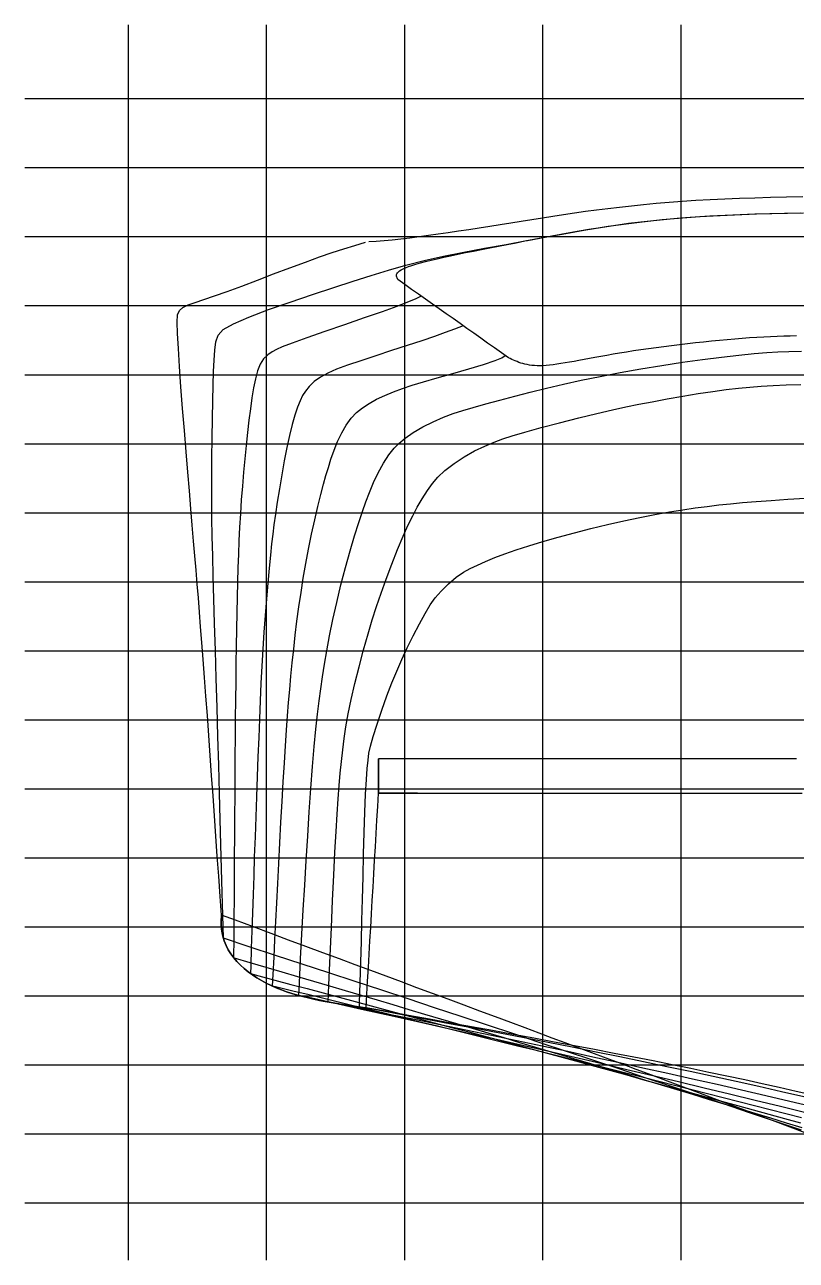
# Model space of a CAD drawing. Extents: x -0.22 to 9, y -4.91 to 1.71.
# Drawn here: x 0.66 to 1.777, y -2.034 to -0.244 of the extents above; entities that cross this region are included whole.
import ezdxf

# ---------------------------------------------------------------- set-up
doc = ezdxf.new("R2010")
doc.units = 0
doc.header["$MEASUREMENT"] = 0
for name, color, linetype in [('Base', 7, 'Continuous'), ('buttockgrid', 7, 'Continuous'), ('DWL', 7, 'Continuous'), ('Knuckle_lines', 7, 'Continuous'), ('stations', 7, 'Continuous'), ('wlgrid', 7, 'Continuous')]:
    doc.layers.add(name, color=color, linetype=linetype)

msp = doc.modelspace()

# ---------------------------------------------------------------- linework, layer by layer
at = {"layer": 'Base', "color": 9}
msp.add_line((3.36005, -1.951617), (0.659581, -1.951617), dxfattribs=at)
at = {"layer": 'buttockgrid', "color": 9}
for p, q in [((0.809815, -2.03416), (0.809815, -0.244099)), ((1.009815, -2.03416), (1.009815, -0.244099)), ((1.209816, -2.03416), (1.209816, -0.244099)), ((1.409815, -2.03416), (1.409815, -0.244099)), ((1.609815, -2.03416), (1.609815, -0.244099))]:
    msp.add_line(p, q, dxfattribs=at)
at = {"layer": 'DWL', "color": 1}
msp.add_line((3.36005, -1.451617), (0.659581, -1.451617), dxfattribs=at)
at = {"layer": 'Knuckle_lines', "color": 7}
for p, q in [((1.611643, -0.500259), (1.592431, -0.501695)), ((1.631469, -0.498966), (1.611643, -0.500259)), ((1.651936, -0.497821), (1.631469, -0.498966)), ((1.673019, -0.49682), (1.651936, -0.497821)), ((1.694676, -0.495952), (1.673019, -0.49682)), ((1.716867, -0.495208), (1.694676, -0.495952)), ((1.73955, -0.494578), (1.716867, -0.495208)), ((1.762684, -0.494053), (1.73955, -0.494578)), ((1.786228, -0.493623), (1.762684, -0.494053)), ((1.455539, -0.517183), (1.439873, -0.519477)), ((1.471424, -0.514947), (1.455539, -0.517183)), ((1.487572, -0.512778), (1.471424, -0.514947)), ((1.504027, -0.510685), (1.487572, -0.512778)), ((1.520832, -0.508677), (1.504027, -0.510685)), ((1.538031, -0.506765), (1.520832, -0.508677)), ((1.555668, -0.504958), (1.538031, -0.506765)), ((1.573787, -0.503265), (1.555668, -0.504958)), ((1.592431, -0.501695), (1.573787, -0.503265)), ((1.676707, -0.519876), (1.697656, -0.518997)), ((1.697656, -0.518997), (1.719237, -0.518243)), ((1.719237, -0.518243), (1.741402, -0.517605)), ((1.741402, -0.517605), (1.764101, -0.517073)), ((1.764101, -0.517073), (1.787287, -0.516637)), ((1.332806, -0.536319), (1.317618, -0.538705)), ((1.348052, -0.5339), (1.332806, -0.536319)), ((1.363304, -0.531466), (1.348052, -0.5339)), ((1.378529, -0.52903), (1.363304, -0.531466)), ((1.393754, -0.526603), (1.378529, -0.52903)), ((1.409024, -0.524196), (1.393754, -0.526603)), ((1.424383, -0.521817), (1.409024, -0.524196)), ((1.439873, -0.519477), (1.424383, -0.521817)), ((1.490081, -0.538236), (1.504385, -0.536039)), ((1.504385, -0.536039), (1.519077, -0.533919)), ((1.519077, -0.533919), (1.534207, -0.531886)), ((1.534207, -0.531886), (1.549823, -0.529949)), ((1.549823, -0.529949), (1.565974, -0.528118)), ((1.565974, -0.528118), (1.582709, -0.526403)), ((1.582709, -0.526403), (1.600076, -0.524813)), ((1.600076, -0.524813), (1.618124, -0.523359)), ((1.618124, -0.523359), (1.6369, -0.522049)), ((1.6369, -0.522049), (1.656439, -0.52089)), ((1.656439, -0.52089), (1.676707, -0.519876)), ((1.204142, -0.554663), (1.19171, -0.556022)), ((1.21708, -0.553125), (1.204142, -0.554663)), ((1.230474, -0.551423), (1.21708, -0.553125)), ((1.244274, -0.549575), (1.230474, -0.551423)), ((1.25843, -0.547597), (1.244274, -0.549575)), ((1.272892, -0.545504), (1.25843, -0.547597)), ((1.287611, -0.543314), (1.272892, -0.545504)), ((1.302536, -0.541042), (1.287611, -0.543314)), ((1.317618, -0.538705), (1.302536, -0.541042)), ((1.396764, -0.554966), (1.409706, -0.552498)), ((1.409706, -0.552498), (1.422697, -0.550041)), ((1.422697, -0.550041), (1.435785, -0.547603)), ((1.435785, -0.547603), (1.449018, -0.545194)), ((1.449018, -0.545194), (1.462447, -0.542823)), ((1.462447, -0.542823), (1.476118, -0.5405)), ((1.476118, -0.5405), (1.490081, -0.538236)), ((1.168562, -0.558138), (1.157946, -0.558861)), ((1.179833, -0.557186), (1.168562, -0.558138)), ((1.19171, -0.556022), (1.179833, -0.557186)), ((1.29781, -0.574286), (1.309253, -0.571959)), ((1.309253, -0.571959), (1.321066, -0.569597)), ((1.321066, -0.569597), (1.333197, -0.567204)), ((1.333197, -0.567204), (1.345592, -0.564787)), ((1.345592, -0.564787), (1.3582, -0.562349)), ((1.3582, -0.562349), (1.370966, -0.559896)), ((1.370966, -0.559896), (1.383839, -0.557433)), ((1.383839, -0.557433), (1.396764, -0.554966)), ((1.225974, -0.591027), (1.232543, -0.589164)), ((1.232543, -0.589164), (1.239908, -0.587225)), ((1.239908, -0.587225), (1.248013, -0.585215)), ((1.248013, -0.585215), (1.256807, -0.58314)), ((1.256807, -0.58314), (1.266237, -0.581005)), ((1.266237, -0.581005), (1.276249, -0.578814)), ((1.276249, -0.578814), (1.286791, -0.576572)), ((1.286791, -0.576572), (1.29781, -0.574286)), ((1.197794, -0.607334), (1.197972, -0.606078)), ((1.19788, -0.608564), (1.197794, -0.607334)), ((1.198179, -0.609775), (1.19788, -0.608564)), ((1.197972, -0.606078), (1.198468, -0.604792)), ((1.198468, -0.604792), (1.199335, -0.603471)), ((1.199335, -0.603471), (1.200626, -0.602109)), ((1.200626, -0.602109), (1.202393, -0.600702)), ((1.202393, -0.600702), (1.20469, -0.599245)), ((1.20469, -0.599245), (1.20757, -0.597732)), ((1.20757, -0.597732), (1.211085, -0.596159)), ((1.211085, -0.596159), (1.215289, -0.594521)), ((1.215289, -0.594521), (1.220234, -0.592812)), ((1.220234, -0.592812), (1.225974, -0.591027)), ((1.198636, -0.61097), (1.198179, -0.609775)), ((1.199199, -0.612155), (1.198636, -0.61097)), ((1.199816, -0.613336), (1.199199, -0.612155)), ((1.209816, -0.620414), (1.199816, -0.613336)), ((1.219815, -0.627492), (1.209816, -0.620414)), ((1.229815, -0.63457), (1.219815, -0.627492)), ((1.239815, -0.641648), (1.229815, -0.63457)), ((1.249815, -0.648726), (1.239815, -0.641648)), ((1.259815, -0.655804), (1.249815, -0.648726)), ((1.269815, -0.662882), (1.259815, -0.655804)), ((1.279815, -0.669961), (1.269815, -0.662882)), ((1.289815, -0.677039), (1.279815, -0.669961)), ((1.299815, -0.684117), (1.289815, -0.677039)), ((1.309815, -0.691195), (1.299815, -0.684117)), ((1.319815, -0.698273), (1.309815, -0.691195)), ((1.709071, -0.697967), (1.698482, -0.698716)), ((1.71941, -0.697313), (1.709071, -0.697967)), ((1.729518, -0.696745), (1.71941, -0.697313)), ((1.739409, -0.696259), (1.729518, -0.696745)), ((1.749101, -0.695847), (1.739409, -0.696259)), ((1.758611, -0.695503), (1.749101, -0.695847)), ((1.767955, -0.695222), (1.758611, -0.695503)), ((1.777149, -0.694997), (1.767955, -0.695222)), ((1.329816, -0.705351), (1.319815, -0.698273)), ((1.339815, -0.712429), (1.329816, -0.705351)), ((1.349815, -0.719508), (1.339815, -0.712429)), ((1.551712, -0.715212), (1.541146, -0.716787)), ((1.562545, -0.713657), (1.551712, -0.715212)), ((1.573604, -0.712127), (1.562545, -0.713657)), ((1.584849, -0.710627), (1.573604, -0.712127)), ((1.596239, -0.709165), (1.584849, -0.710627)), ((1.607732, -0.707747), (1.596239, -0.709165)), ((1.619288, -0.706378), (1.607732, -0.707747)), ((1.630865, -0.705066), (1.619288, -0.706378)), ((1.642423, -0.703815), (1.630865, -0.705066)), ((1.65392, -0.702634), (1.642423, -0.703815)), ((1.665315, -0.701526), (1.65392, -0.702634)), ((1.676568, -0.7005), (1.665315, -0.701526)), ((1.687637, -0.699561), (1.676568, -0.7005)), ((1.698482, -0.698716), (1.687637, -0.699561)), ((1.359815, -0.726586), (1.349815, -0.719508)), ((1.362256, -0.727764), (1.359815, -0.726586)), ((1.364712, -0.728931), (1.362256, -0.727764)), ((1.367201, -0.730077), (1.364712, -0.728931)), ((1.369739, -0.73119), (1.367201, -0.730077)), ((1.372341, -0.73226), (1.369739, -0.73119)), ((1.375025, -0.733276), (1.372341, -0.73226)), ((1.377806, -0.734226), (1.375025, -0.733276)), ((1.44834, -0.732993), (1.441963, -0.734097)), ((1.455034, -0.731791), (1.44834, -0.732993)), ((1.462054, -0.730502), (1.455034, -0.731791)), ((1.469406, -0.729138), (1.462054, -0.730502)), ((1.477101, -0.727709), (1.469406, -0.729138)), ((1.485145, -0.726225), (1.477101, -0.727709)), ((1.493547, -0.724698), (1.485145, -0.726225)), ((1.502315, -0.723139), (1.493547, -0.724698)), ((1.511457, -0.721558), (1.502315, -0.723139)), ((1.520982, -0.719966), (1.511457, -0.721558)), ((1.530889, -0.718373), (1.520982, -0.719966)), ((1.541146, -0.716787), (1.530889, -0.718373)), ((1.380701, -0.735101), (1.377806, -0.734226)), ((1.383726, -0.735889), (1.380701, -0.735101)), ((1.386896, -0.73658), (1.383726, -0.735889)), ((1.390229, -0.737162), (1.386896, -0.73658)), ((1.393741, -0.737625), (1.390229, -0.737162)), ((1.397448, -0.737958), (1.393741, -0.737625)), ((1.401366, -0.73815), (1.397448, -0.737958)), ((1.40551, -0.738191), (1.401366, -0.73815)), ((1.409899, -0.738069), (1.40551, -0.738191)), ((1.414546, -0.737777), (1.409899, -0.738069)), ((1.41946, -0.737323), (1.414546, -0.737777)), ((1.424651, -0.736717), (1.41946, -0.737323)), ((1.430127, -0.73597), (1.424651, -0.736717)), ((1.435894, -0.735093), (1.430127, -0.73597)), ((1.441963, -0.734097), (1.435894, -0.735093)), ((1.172065, -1.307466), (1.171815, -1.307466)), ((1.171815, -1.307466), (1.171815, -1.309028)), ((1.171815, -1.310591), (1.171815, -1.307466)), ((1.171815, -1.309028), (1.171815, -1.310591)), ((1.171815, -1.310591), (1.171815, -1.312153)), ((1.171815, -1.313716), (1.171815, -1.310591)), ((1.171815, -1.312153), (1.171815, -1.313716)), ((1.171815, -1.316841), (1.171815, -1.313716)), ((1.171815, -1.313716), (1.171815, -1.315278)), ((1.171815, -1.315278), (1.171815, -1.316841)), ((1.171815, -1.319966), (1.171815, -1.316841)), ((1.171815, -1.316841), (1.171815, -1.318403)), ((1.171815, -1.318403), (1.171815, -1.319966)), ((1.171815, -1.323091), (1.171815, -1.319966)), ((1.171815, -1.319966), (1.171815, -1.321528)), ((1.171815, -1.321528), (1.171815, -1.323091)), ((1.171815, -1.326216), (1.171815, -1.323091)), ((1.171815, -1.323091), (1.171815, -1.324653)), ((1.172315, -1.307466), (1.172065, -1.307466)), ((1.172565, -1.307466), (1.172315, -1.307466)), ((1.172815, -1.307466), (1.172565, -1.307466)), ((1.173066, -1.307466), (1.172815, -1.307466)), ((1.173316, -1.307466), (1.173066, -1.307466)), ((1.173566, -1.307466), (1.173316, -1.307466)), ((1.173815, -1.307466), (1.173566, -1.307466)), ((1.174065, -1.307466), (1.173815, -1.307466)), ((1.174315, -1.307466), (1.174065, -1.307466)), ((1.174565, -1.307466), (1.174315, -1.307466)), ((1.174815, -1.307466), (1.174565, -1.307466)), ((1.175065, -1.307466), (1.174815, -1.307466)), ((1.175315, -1.307466), (1.175065, -1.307466)), ((1.175565, -1.307466), (1.175315, -1.307466)), ((1.175815, -1.307466), (1.175565, -1.307466)), ((1.176077, -1.307466), (1.175815, -1.307466)), ((1.176411, -1.307466), (1.176077, -1.307466)), ((1.176887, -1.307466), (1.176411, -1.307466)), ((1.177577, -1.307466), (1.176887, -1.307466)), ((1.178552, -1.307466), (1.177577, -1.307466)), ((1.179884, -1.307466), (1.178552, -1.307466)), ((1.181645, -1.307466), (1.179884, -1.307466)), ((1.183905, -1.307466), (1.181645, -1.307466)), ((1.186735, -1.307466), (1.183905, -1.307466)), ((1.190208, -1.307466), (1.186735, -1.307466)), ((1.194395, -1.307466), (1.190208, -1.307466)), ((1.199366, -1.307466), (1.194395, -1.307466)), ((1.205194, -1.307466), (1.199366, -1.307466)), ((1.21195, -1.307466), (1.205194, -1.307466)), ((1.219704, -1.307466), (1.21195, -1.307466)), ((1.228529, -1.307466), (1.219704, -1.307466)), ((1.238472, -1.307466), (1.228529, -1.307466)), ((1.249486, -1.307466), (1.238472, -1.307466)), ((1.261502, -1.307466), (1.249486, -1.307466)), ((1.274448, -1.307466), (1.261502, -1.307466)), ((1.288255, -1.307466), (1.274448, -1.307466)), ((1.302853, -1.307466), (1.288255, -1.307466)), ((1.31817, -1.307466), (1.302853, -1.307466)), ((1.334137, -1.307466), (1.31817, -1.307466)), ((1.350684, -1.307466), (1.334137, -1.307466)), ((1.36774, -1.307466), (1.350684, -1.307466)), ((1.385235, -1.307466), (1.36774, -1.307466)), ((1.403099, -1.307466), (1.385235, -1.307466)), ((1.421261, -1.307466), (1.403099, -1.307466)), ((1.439651, -1.307466), (1.421261, -1.307466)), ((1.4582, -1.307466), (1.439651, -1.307466)), ((1.476835, -1.307466), (1.4582, -1.307466)), ((1.4955, -1.307466), (1.476835, -1.307466)), ((1.514181, -1.307466), (1.4955, -1.307466)), ((1.532877, -1.307466), (1.514181, -1.307466)), ((1.551588, -1.307466), (1.532877, -1.307466)), ((1.570311, -1.307466), (1.551588, -1.307466)), ((1.589046, -1.307466), (1.570311, -1.307466)), ((1.607792, -1.307466), (1.589046, -1.307466)), ((1.626548, -1.307466), (1.607792, -1.307466)), ((1.645312, -1.307466), (1.626548, -1.307466)), ((1.664084, -1.307466), (1.645312, -1.307466)), ((1.682863, -1.307466), (1.664084, -1.307466)), ((1.701647, -1.307466), (1.682863, -1.307466)), ((1.720435, -1.307466), (1.701647, -1.307466)), ((1.739227, -1.307466), (1.720435, -1.307466)), ((1.758021, -1.307466), (1.739227, -1.307466)), ((1.776815, -1.307466), (1.758021, -1.307466)), ((1.171815, -1.324653), (1.171815, -1.326216)), ((1.171815, -1.329341), (1.171815, -1.326216)), ((1.171815, -1.326216), (1.171815, -1.327778)), ((1.171815, -1.327778), (1.171815, -1.329341)), ((1.171815, -1.332466), (1.171815, -1.329341)), ((1.171815, -1.329341), (1.171815, -1.330903)), ((1.171815, -1.330903), (1.171815, -1.332466)), ((1.171815, -1.335591), (1.171815, -1.332466)), ((1.171815, -1.332466), (1.171815, -1.334028)), ((1.171815, -1.334028), (1.171815, -1.335591)), ((1.171815, -1.338716), (1.171815, -1.335591)), ((1.171815, -1.335591), (1.171815, -1.337153)), ((1.171815, -1.337153), (1.171815, -1.338716)), ((1.171815, -1.341841), (1.171815, -1.338716)), ((1.171815, -1.338716), (1.171815, -1.340278)), ((1.171815, -1.340278), (1.171815, -1.341841)), ((1.171815, -1.344966), (1.171815, -1.341841)), ((1.171815, -1.341841), (1.171815, -1.343403)), ((1.17069, -1.376903), (1.171815, -1.357466)), ((1.171815, -1.343403), (1.171815, -1.344966)), ((1.171815, -1.348091), (1.171815, -1.344966)), ((1.171815, -1.344966), (1.171815, -1.346528)), ((1.171815, -1.346528), (1.171815, -1.348091)), ((1.171815, -1.351216), (1.171815, -1.348091)), ((1.171815, -1.348091), (1.171815, -1.349653)), ((1.171815, -1.349653), (1.171815, -1.351216)), ((1.171815, -1.354341), (1.171815, -1.351216)), ((1.171815, -1.351216), (1.171815, -1.352778)), ((1.171815, -1.352778), (1.171815, -1.354341)), ((1.171815, -1.357466), (1.171815, -1.354341)), ((1.171815, -1.354341), (1.171815, -1.355903)), ((1.171815, -1.355903), (1.171815, -1.357466)), ((1.171815, -1.357466), (1.171815, -1.357466)), ((1.171815, -1.357466), (1.171815, -1.357466)), ((1.171815, -1.357466), (1.171815, -1.357466)), ((1.171815, -1.357466), (1.171815, -1.357466)), ((1.172065, -1.357466), (1.171815, -1.357466)), ((1.171815, -1.357466), (1.20231, -1.357466)), ((1.171815, -1.357466), (1.171815, -1.357466)), ((1.171815, -1.357466), (1.171815, -1.357466)), ((1.171815, -1.357466), (1.171815, -1.357466)), ((1.171815, -1.357466), (1.171815, -1.357466)), ((1.171815, -1.357466), (1.171815, -1.357466)), ((1.171815, -1.357466), (1.171815, -1.357466)), ((1.171815, -1.357466), (1.171815, -1.357466)), ((1.171815, -1.357466), (1.171815, -1.357466)), ((1.171815, -1.357466), (1.171815, -1.357466)), ((1.171815, -1.357466), (1.171815, -1.357466)), ((1.171815, -1.357466), (1.171815, -1.357466)), ((1.171815, -1.357466), (1.171815, -1.357466)), ((1.172315, -1.357466), (1.172065, -1.357466)), ((1.172565, -1.357466), (1.172315, -1.357466)), ((1.172815, -1.357466), (1.172565, -1.357466)), ((1.173066, -1.357466), (1.172815, -1.357466)), ((1.173316, -1.357466), (1.173066, -1.357466)), ((1.173566, -1.357466), (1.173316, -1.357466)), ((1.173815, -1.357466), (1.173566, -1.357466)), ((1.174065, -1.357466), (1.173815, -1.357466)), ((1.174315, -1.357466), (1.174065, -1.357466)), ((1.174565, -1.357466), (1.174315, -1.357466)), ((1.174815, -1.357466), (1.174565, -1.357466)), ((1.175065, -1.357466), (1.174815, -1.357466)), ((1.175315, -1.357466), (1.175065, -1.357466)), ((1.175565, -1.357466), (1.175315, -1.357466)), ((1.175815, -1.357466), (1.175565, -1.357466)), ((1.176077, -1.357466), (1.175815, -1.357466)), ((1.17641, -1.357466), (1.176077, -1.357466)), ((1.176883, -1.357466), (1.17641, -1.357466)), ((1.177569, -1.357466), (1.176883, -1.357466)), ((1.178538, -1.357466), (1.177569, -1.357466)), ((1.17986, -1.357466), (1.178538, -1.357466)), ((1.181606, -1.357466), (1.17986, -1.357466)), ((1.183847, -1.357466), (1.181606, -1.357466)), ((1.186654, -1.357466), (1.183847, -1.357466)), ((1.190096, -1.357466), (1.186654, -1.357466)), ((1.194246, -1.357466), (1.190096, -1.357466)), ((1.199173, -1.357466), (1.194246, -1.357466)), ((1.204948, -1.357466), (1.199173, -1.357466)), ((1.20231, -1.357466), (1.232771, -1.357466)), ((1.211643, -1.357466), (1.204948, -1.357466)), ((1.219326, -1.357466), (1.211643, -1.357466)), ((1.22807, -1.357466), (1.219326, -1.357466)), ((1.22807, -1.357466), (1.237922, -1.357466)), ((1.232771, -1.357466), (1.263164, -1.357466)), ((1.237922, -1.357466), (1.248837, -1.357466)), ((1.248837, -1.357466), (1.260746, -1.357466)), ((1.260746, -1.357466), (1.273582, -1.357466)), ((1.263164, -1.357466), (1.293456, -1.357466)), ((1.273582, -1.357466), (1.287275, -1.357466)), ((1.287275, -1.357466), (1.301758, -1.357466)), ((1.293456, -1.357466), (1.323614, -1.357466)), ((1.301758, -1.357466), (1.316962, -1.357466)), ((1.316962, -1.357466), (1.332819, -1.357466)), ((1.323614, -1.357466), (1.353603, -1.357466)), ((1.332819, -1.357466), (1.349262, -1.357466)), ((1.349262, -1.357466), (1.366221, -1.357466)), ((1.353603, -1.357466), (1.383389, -1.357466)), ((1.366221, -1.357466), (1.383628, -1.357466)), ((1.383389, -1.357466), (1.412941, -1.357466)), ((1.383628, -1.357466), (1.401416, -1.357466)), ((1.401416, -1.357466), (1.419515, -1.357466)), ((1.412941, -1.357466), (1.442222, -1.357466)), ((1.419515, -1.357466), (1.437858, -1.357466)), ((1.437858, -1.357466), (1.456377, -1.357466)), ((1.442222, -1.357466), (1.4712, -1.357466)), ((1.456377, -1.357466), (1.475002, -1.357466)), ((1.4712, -1.357466), (1.499842, -1.357466)), ((1.475002, -1.357466), (1.493677, -1.357466)), ((1.493677, -1.357466), (1.512389, -1.357466)), ((1.499842, -1.357466), (1.528112, -1.357466)), ((1.512389, -1.357466), (1.531135, -1.357466)), ((1.528112, -1.357466), (1.555979, -1.357466)), ((1.531135, -1.357466), (1.549912, -1.357466)), ((1.549912, -1.357466), (1.568718, -1.357466)), ((1.555979, -1.357466), (1.583407, -1.357466)), ((1.568718, -1.357466), (1.587551, -1.357466)), ((1.583407, -1.357466), (1.610364, -1.357466)), ((1.587551, -1.357466), (1.606408, -1.357466)), ((1.606408, -1.357466), (1.625288, -1.357466)), ((1.610364, -1.357466), (1.636816, -1.357466)), ((1.625288, -1.357466), (1.644186, -1.357466)), ((1.636816, -1.357466), (1.662739, -1.357466)), ((1.644186, -1.357466), (1.663102, -1.357466)), ((1.662739, -1.357466), (1.688157, -1.357466)), ((1.663102, -1.357466), (1.682032, -1.357466)), ((1.682032, -1.357466), (1.700974, -1.357466)), ((1.688157, -1.357466), (1.713104, -1.357466)), ((1.700974, -1.357466), (1.719926, -1.357466)), ((1.713104, -1.357466), (1.737612, -1.357466)), ((1.719926, -1.357466), (1.738885, -1.357466)), ((1.737612, -1.357466), (1.761717, -1.357466)), ((1.738885, -1.357466), (1.757849, -1.357466)), ((1.757849, -1.357466), (1.776815, -1.357466)), ((1.761717, -1.357466), (1.78545, -1.357466)), ((1.169565, -1.396341), (1.17069, -1.376903)), ((1.16844, -1.415778), (1.169565, -1.396341)), ((1.167315, -1.435216), (1.16844, -1.415778)), ((1.16619, -1.454653), (1.167315, -1.435216)), ((1.165065, -1.474091), (1.16619, -1.454653)), ((1.16394, -1.493528), (1.165065, -1.474091)), ((1.162815, -1.512966), (1.16394, -1.493528)), ((1.16169, -1.532403), (1.162815, -1.512966)), ((0.943908, -1.542449), (0.94426, -1.534604)), ((0.944276, -1.534595), (0.943913, -1.542446)), ((1.160565, -1.551841), (1.16169, -1.532403)), ((0.94414, -1.550081), (0.943908, -1.542449)), ((0.943913, -1.542446), (0.94414, -1.55008)), ((0.94414, -1.55008), (0.944982, -1.557466)), ((0.944982, -1.557466), (0.94414, -1.550081)), ((1.15944, -1.571278), (1.160565, -1.551841)), ((0.946452, -1.564575), (0.944982, -1.557466)), ((0.944982, -1.557466), (0.946452, -1.564575)), ((0.948527, -1.571407), (0.946452, -1.564575)), ((0.946452, -1.564575), (0.948527, -1.571407)), ((0.951177, -1.577962), (0.948527, -1.571407)), ((0.948527, -1.571407), (0.951177, -1.577962)), ((1.158315, -1.590716), (1.15944, -1.571278)), ((0.95437, -1.584244), (0.951177, -1.577962)), ((0.951177, -1.577962), (0.95437, -1.584244)), ((0.958076, -1.590256), (0.95437, -1.584244)), ((0.95437, -1.584244), (0.958076, -1.590256)), ((0.962264, -1.596), (0.958076, -1.590256)), ((0.958076, -1.590256), (0.962264, -1.596)), ((1.15719, -1.610153), (1.158315, -1.590716)), ((0.966903, -1.601478), (0.962264, -1.596)), ((0.962264, -1.596), (0.966903, -1.601478)), ((0.971961, -1.606695), (0.966903, -1.601478)), ((0.966903, -1.601478), (0.971961, -1.606695)), ((0.971961, -1.606695), (0.977408, -1.611651)), ((0.977408, -1.611651), (0.971961, -1.606695)), ((1.156065, -1.629591), (1.15719, -1.610153)), ((0.977408, -1.611651), (0.983213, -1.616351)), ((0.983213, -1.616351), (0.977408, -1.611651)), ((0.983213, -1.616351), (0.989344, -1.620796)), ((0.989344, -1.620796), (0.983213, -1.616351)), ((0.989344, -1.620796), (0.995771, -1.624989)), ((0.995771, -1.624989), (0.989344, -1.620796)), ((0.995771, -1.624989), (1.002463, -1.628933)), ((1.002463, -1.628933), (0.995771, -1.624989)), ((1.002463, -1.628933), (1.009388, -1.632631)), ((1.009388, -1.632631), (1.002463, -1.628933)), ((1.009388, -1.632631), (1.016516, -1.636086)), ((1.016516, -1.636086), (1.009388, -1.632631)), ((1.016516, -1.636086), (1.023815, -1.639299)), ((1.023815, -1.639299), (1.016516, -1.636086)), ((1.031259, -1.642276), (1.023815, -1.639299)), ((1.023815, -1.639299), (1.031259, -1.642276)), ((1.038835, -1.64503), (1.031259, -1.642276)), ((1.031259, -1.642276), (1.038835, -1.64503)), ((1.046534, -1.647575), (1.038835, -1.64503)), ((1.038835, -1.64503), (1.046534, -1.647575)), ((1.15494, -1.649028), (1.156065, -1.629591)), ((1.054347, -1.649927), (1.046534, -1.647575)), ((1.046534, -1.647575), (1.054347, -1.649927)), ((1.062265, -1.652099), (1.054347, -1.649927)), ((1.054347, -1.649927), (1.062265, -1.652099)), ((1.07028, -1.654109), (1.062265, -1.652099)), ((1.062265, -1.652099), (1.07028, -1.654109)), ((1.078383, -1.655969), (1.07028, -1.654109)), ((1.07028, -1.654109), (1.078383, -1.655969)), ((1.086565, -1.657695), (1.078383, -1.655969)), ((1.078383, -1.655969), (1.086565, -1.657695)), ((1.086565, -1.657695), (1.094818, -1.659302)), ((1.094818, -1.659302), (1.086565, -1.657695)), ((1.094818, -1.659302), (1.103132, -1.660805)), ((1.103132, -1.660805), (1.094818, -1.659302)), ((1.103132, -1.660805), (1.111499, -1.662218)), ((1.111499, -1.662218), (1.103132, -1.660805)), ((1.111499, -1.662218), (1.119909, -1.663557)), ((1.119909, -1.663557), (1.111499, -1.662218)), ((1.119909, -1.663557), (1.128355, -1.664836)), ((1.128355, -1.664836), (1.119909, -1.663557)), ((1.153816, -1.668466), (1.15494, -1.649028)), ((1.128355, -1.664836), (1.136827, -1.666071)), ((1.136827, -1.666071), (1.128355, -1.664836)), ((1.136827, -1.666071), (1.145317, -1.667276)), ((1.145317, -1.667276), (1.136827, -1.666071)), ((1.145317, -1.667276), (1.153816, -1.668466)), ((1.153816, -1.668466), (1.145317, -1.667276)), ((1.153816, -1.668466), (1.153816, -1.668466)), ((1.153816, -1.668466), (1.153816, -1.668466)), ((1.153816, -1.668466), (1.153816, -1.668466)), ((1.153816, -1.668466), (1.153816, -1.668466)), ((1.153816, -1.668466), (1.153816, -1.668466)), ((1.153816, -1.668466), (1.153816, -1.668466)), ((1.153816, -1.668466), (1.153816, -1.668466)), ((1.153816, -1.668466), (1.153816, -1.668466)), ((1.153816, -1.668466), (1.153816, -1.668466)), ((1.153816, -1.668466), (1.153816, -1.668466)), ((1.153816, -1.668466), (1.153816, -1.668466)), ((1.153816, -1.668466), (1.153816, -1.668466)), ((1.153816, -1.668466), (1.153816, -1.668466)), ((1.153816, -1.668466), (1.153816, -1.668466)), ((1.153816, -1.668466), (1.153816, -1.668466)), ((1.153816, -1.668466), (1.153816, -1.668466)), ((1.184498, -1.673961), (1.153816, -1.668466)), ((1.215149, -1.679457), (1.184498, -1.673961)), ((1.245739, -1.684953), (1.215149, -1.679457)), ((1.276237, -1.690449), (1.245739, -1.684953)), ((1.306612, -1.695944), (1.276237, -1.690449)), ((1.336833, -1.701441), (1.306612, -1.695944)), ((1.366869, -1.706937), (1.336833, -1.701441)), ((1.39669, -1.712434), (1.366869, -1.706937)), ((1.426265, -1.71793), (1.39669, -1.712434)), ((1.455564, -1.723428), (1.426265, -1.71793)), ((1.484554, -1.728925), (1.455564, -1.723428)), ((1.513206, -1.734423), (1.484554, -1.728925)), ((1.541489, -1.739921), (1.513206, -1.734423)), ((1.569372, -1.74542), (1.541489, -1.739921)), ((1.596824, -1.750919), (1.569372, -1.74542)), ((1.623815, -1.756419), (1.596824, -1.750919)), ((1.650324, -1.761919), (1.623815, -1.756419)), ((1.676372, -1.76742), (1.650324, -1.761919)), ((1.701989, -1.772921), (1.676372, -1.76742)), ((1.727206, -1.778423), (1.701989, -1.772921)), ((1.752054, -1.783925), (1.727206, -1.778423)), ((1.776564, -1.789428), (1.752054, -1.783925)), ((1.800765, -1.79493), (1.776564, -1.789428))]:
    msp.add_line(p, q, dxfattribs=at)
at = {"layer": 'stations', "color": 135}
for points in [[(1.7844, -1.8458), (1.7468, -1.8331), (1.7091, -1.8204), (1.6714, -1.8077), (1.6337, -1.795), (1.5959, -1.7823), (1.558, -1.7696), (1.5201, -1.7569), (1.4821, -1.7443), (1.4441, -1.7316), (1.406, -1.7189), (1.3679, -1.7063), (1.3297, -1.6936), (1.2914, -1.6809), (1.2531, -1.6683), (1.2148, -1.6556), (1.1765, -1.643), (1.1381, -1.6303), (1.0997, -1.6177), (1.0612, -1.6051), (1.0228, -1.5924), (0.9844, -1.5798), (0.9474, -1.5676), (0.9474, -1.5676), (0.9474, -1.5674), (0.9465, -1.5344), (0.9455, -1.5011), (0.9446, -1.4671), (0.9436, -1.432), (0.9426, -1.3955), (0.9415, -1.3572), (0.9404, -1.317), (0.9392, -1.2754), (0.938, -1.2332), (0.9368, -1.1913), (0.9356, -1.1505), (0.9345, -1.1117), (0.9334, -1.0758), (0.9325, -1.0433), (0.9317, -1.0136), (0.9311, -0.9857), (0.9306, -0.9585), (0.9304, -0.9309), (0.9303, -0.902), (0.9305, -0.8723), (0.9309, -0.8429), (0.9313, -0.8147), (0.9319, -0.7888), (0.9325, -0.7662), (0.9331, -0.7466), (0.9338, -0.7299), (0.9346, -0.7156), (0.9361, -0.7036), (0.9395, -0.694), (0.947, -0.6859), (0.9617, -0.6774), (0.9842, -0.6676), (1.0123, -0.6569), (1.0438, -0.6459), (1.0762, -0.6351), (1.1071, -0.6248), (1.1352, -0.6156), (1.1613, -0.6072), (1.1864, -0.5995), (1.2116, -0.5925), (1.2379, -0.5859), (1.2659, -0.5796), (1.2952, -0.5737), (1.3255, -0.5679), (1.3565, -0.5623), (1.3838, -0.5574), (1.3874, -0.5568), (1.4157, -0.5515), (1.4432, -0.5465), (1.4693, -0.5419), (1.4934, -0.5378), (1.5148, -0.5345), (1.5338, -0.5318), (1.5517, -0.5297), (1.5699, -0.5277), (1.5891, -0.5258), (1.6092, -0.5241), (1.6302, -0.5225), (1.6517, -0.5211), (1.6735, -0.52), (1.6953, -0.5191), (1.7169, -0.5183), (1.7382, -0.5177), (1.7598, -0.5171), (1.7828, -0.5167)], [(1.7898, -1.8496), (1.7678, -1.8413), (1.7459, -1.8331), (1.724, -1.8248), (1.7022, -1.8166), (1.6802, -1.8084), (1.6581, -1.8001), (1.6358, -1.7917), (1.6132, -1.7832), (1.5904, -1.7747), (1.5676, -1.7661), (1.5449, -1.7576), (1.5227, -1.7493), (1.5013, -1.7413), (1.4807, -1.7336), (1.4612, -1.7263), (1.4422, -1.7192), (1.4234, -1.7122), (1.4043, -1.705), (1.3843, -1.6976), (1.3633, -1.6897), (1.3413, -1.6816), (1.3187, -1.6731), (1.2958, -1.6646), (1.2727, -1.656), (1.2499, -1.6475), (1.2274, -1.6392), (1.2052, -1.6309), (1.1831, -1.6227), (1.1608, -1.6144), (1.1382, -1.606), (1.1151, -1.5974), (1.0912, -1.5886), (1.0667, -1.5795), (1.0417, -1.5702), (1.0163, -1.5608), (0.9906, -1.5512), (0.9647, -1.5416), (0.9443, -1.5341), (0.9443, -1.5341), (0.9443, -1.5341), (0.9424, -1.5069), (0.9404, -1.4778), (0.9384, -1.4486), (0.9364, -1.4195), (0.9343, -1.3903), (0.9323, -1.3611), (0.9302, -1.3319), (0.9282, -1.3027), (0.9261, -1.2737), (0.924, -1.245), (0.9219, -1.2169), (0.9199, -1.1898), (0.918, -1.1639), (0.9161, -1.1393), (0.9143, -1.1165), (0.9126, -1.095), (0.911, -1.0745), (0.9093, -1.0544), (0.9076, -1.0343), (0.9059, -1.0136), (0.9041, -0.9921), (0.9021, -0.9693), (0.9001, -0.9453), (0.898, -0.9196), (0.8957, -0.8922), (0.8932, -0.8629), (0.8907, -0.8318), (0.8882, -0.8), (0.8858, -0.7688), (0.8837, -0.7395), (0.882, -0.7132), (0.8809, -0.6914), (0.8804, -0.6751), (0.881, -0.6646), (0.8835, -0.658), (0.8887, -0.6536), (0.8964, -0.6501), (0.9064, -0.6464), (0.9191, -0.6422), (0.9345, -0.637), (0.9528, -0.6305), (0.9738, -0.6227), (0.9965, -0.6142), (1.02, -0.6052), (1.0435, -0.5963), (1.0659, -0.588), (1.0865, -0.5806), (1.1049, -0.5743), (1.1218, -0.5688), (1.1377, -0.5638), (1.153, -0.5591)], [(1.2338, -0.6374), (1.2247, -0.6415), (1.2136, -0.6462), (1.1983, -0.6522), (1.1771, -0.6599), (1.1512, -0.669), (1.1228, -0.6789), (1.0943, -0.6888), (1.0682, -0.6978), (1.0467, -0.7054), (1.0323, -0.7108), (1.0241, -0.7144), (1.018, -0.7178), (1.0116, -0.7223), (1.0055, -0.7283), (1.0006, -0.7361), (0.9967, -0.7457), (0.9935, -0.7571), (0.9909, -0.7702), (0.9886, -0.7847), (0.9863, -0.8004), (0.9841, -0.8172), (0.982, -0.835), (0.98, -0.8536), (0.9781, -0.8728), (0.9763, -0.8925), (0.9747, -0.9125), (0.9732, -0.9326), (0.9719, -0.9525), (0.9707, -0.9721), (0.9698, -0.9916), (0.9689, -1.0111), (0.9682, -1.031), (0.9676, -1.0517), (0.9671, -1.0735), (0.9666, -1.0962), (0.9661, -1.1199), (0.9657, -1.1445), (0.9654, -1.1697), (0.9651, -1.1956), (0.9648, -1.2221), (0.9645, -1.2491), (0.9642, -1.2765), (0.964, -1.3044), (0.9638, -1.3327), (0.9636, -1.3613), (0.9634, -1.3903), (0.9632, -1.4195), (0.963, -1.449), (0.9628, -1.4787), (0.9626, -1.5085), (0.9624, -1.5385), (0.9622, -1.5685), (0.9621, -1.5957), (0.9621, -1.5957), (0.9626, -1.5959), (0.9856, -1.6027), (1.0087, -1.6095), (1.0317, -1.6163), (1.0547, -1.6231), (1.0777, -1.6298), (1.1007, -1.6366), (1.1237, -1.6434), (1.1467, -1.6502), (1.1697, -1.657), (1.1927, -1.6638), (1.2157, -1.6707), (1.2386, -1.6775), (1.2616, -1.6843), (1.2845, -1.6911), (1.3074, -1.6979), (1.3303, -1.7047), (1.3532, -1.7115), (1.3761, -1.7184), (1.399, -1.7252), (1.4218, -1.732), (1.4446, -1.7388), (1.4674, -1.7457), (1.4902, -1.7525), (1.513, -1.7594), (1.5357, -1.7662), (1.5584, -1.7731), (1.5811, -1.7799), (1.6038, -1.7868), (1.6264, -1.7937), (1.6491, -1.8005), (1.6717, -1.8074), (1.6943, -1.8143), (1.7169, -1.8211), (1.7395, -1.828), (1.7621, -1.8349), (1.7846, -1.8418)], [(1.2944, -0.6803), (1.2818, -0.6851), (1.2684, -0.6902), (1.2529, -0.6958), (1.2346, -0.7021), (1.2135, -0.709), (1.1908, -0.7163), (1.1679, -0.7237), (1.1462, -0.7309), (1.127, -0.7374), (1.1112, -0.7432), (1.0984, -0.7488), (1.0877, -0.7546), (1.0787, -0.7612), (1.0714, -0.7681), (1.0659, -0.7748), (1.0619, -0.7813), (1.0584, -0.7889), (1.0547, -0.7982), (1.0508, -0.8097), (1.0469, -0.8234), (1.043, -0.8392), (1.0391, -0.8568), (1.0353, -0.8759), (1.0317, -0.896), (1.0283, -0.9163), (1.0252, -0.9357), (1.0226, -0.9533), (1.0204, -0.9685), (1.0186, -0.9822), (1.017, -0.9963), (1.0152, -1.0125), (1.0134, -1.0316), (1.0114, -1.053), (1.0095, -1.076), (1.0076, -1.1), (1.0058, -1.1244), (1.0043, -1.1487), (1.0029, -1.1732), (1.0016, -1.198), (1.0005, -1.2234), (0.9994, -1.2495), (0.9983, -1.2766), (0.9972, -1.3047), (0.9961, -1.3334), (0.9951, -1.3626), (0.994, -1.3919), (0.993, -1.4209), (0.992, -1.4495), (0.9911, -1.4773), (0.9902, -1.5044), (0.9893, -1.5308), (0.9885, -1.5567), (0.9876, -1.5822), (0.9868, -1.6075), (0.9865, -1.6187), (0.9865, -1.6187), (0.9985, -1.6219), (1.0218, -1.6281), (1.045, -1.6344), (1.0683, -1.6406), (1.0916, -1.6468), (1.1148, -1.653), (1.138, -1.6592), (1.1613, -1.6655), (1.1845, -1.6717), (1.2077, -1.6779), (1.2309, -1.6842), (1.2541, -1.6904), (1.2773, -1.6967), (1.3005, -1.7029), (1.3236, -1.7092), (1.3468, -1.7154), (1.3699, -1.7217), (1.393, -1.7279), (1.4161, -1.7342), (1.4392, -1.7405), (1.4622, -1.7468), (1.4852, -1.7531), (1.5082, -1.7593), (1.5312, -1.7656), (1.5541, -1.772), (1.5771, -1.7783), (1.6, -1.7846), (1.6229, -1.7909), (1.6457, -1.7972), (1.6686, -1.8035), (1.6914, -1.8099), (1.7142, -1.8162), (1.737, -1.8226), (1.7598, -1.8289), (1.7826, -1.8352)], [(1.7841, -1.828), (1.7615, -1.8222), (1.7388, -1.8164), (1.7162, -1.8105), (1.6935, -1.8047), (1.6708, -1.7989), (1.648, -1.793), (1.6253, -1.7872), (1.6025, -1.7814), (1.5796, -1.7756), (1.5568, -1.7698), (1.5339, -1.764), (1.511, -1.7583), (1.488, -1.7525), (1.4651, -1.7467), (1.4421, -1.741), (1.419, -1.7352), (1.396, -1.7295), (1.3729, -1.7238), (1.3498, -1.718), (1.3266, -1.7123), (1.3035, -1.7066), (1.2803, -1.7009), (1.2571, -1.6952), (1.2339, -1.6895), (1.2107, -1.6838), (1.1875, -1.6781), (1.1643, -1.6725), (1.141, -1.6668), (1.1178, -1.6611), (1.0945, -1.6555), (1.0713, -1.6498), (1.048, -1.6441), (1.0248, -1.6385), (1.0185, -1.6369), (1.0185, -1.6369), (1.0193, -1.62), (1.0205, -1.5948), (1.0218, -1.5692), (1.0231, -1.5431), (1.0245, -1.5163), (1.0259, -1.4884), (1.0274, -1.4595), (1.029, -1.4296), (1.0306, -1.3995), (1.0323, -1.3697), (1.0339, -1.3409), (1.0355, -1.3137), (1.0371, -1.2886), (1.0386, -1.266), (1.0401, -1.2453), (1.0416, -1.2259), (1.0432, -1.207), (1.045, -1.188), (1.0469, -1.1685), (1.049, -1.1486), (1.0513, -1.1284), (1.0538, -1.108), (1.0565, -1.0874), (1.0596, -1.0667), (1.0629, -1.0459), (1.0666, -1.0249), (1.0706, -1.0037), (1.075, -0.9824), (1.0795, -0.9616), (1.0841, -0.942), (1.0884, -0.9245), (1.0922, -0.9096), (1.0957, -0.8972), (1.0992, -0.8857), (1.103, -0.8736), (1.1075, -0.8607), (1.1126, -0.8477), (1.1185, -0.8353), (1.1251, -0.8241), (1.1323, -0.8143), (1.1401, -0.8059), (1.1485, -0.799), (1.1581, -0.7927), (1.169, -0.7868), (1.181, -0.7812), (1.1935, -0.776), (1.2065, -0.7711), (1.2206, -0.7663), (1.237, -0.7613), (1.2567, -0.7556), (1.2793, -0.7492), (1.3027, -0.7427), (1.324, -0.7363), (1.3408, -0.7308), (1.3506, -0.7265), (1.355, -0.7232)], [(1.7907, -1.8204), (1.754, -1.8114), (1.7171, -1.8025), (1.6802, -1.7935), (1.6432, -1.7846), (1.6061, -1.7758), (1.5688, -1.7669), (1.5314, -1.7581), (1.4938, -1.7493), (1.4562, -1.7406), (1.4184, -1.7319), (1.3805, -1.7232), (1.3425, -1.7145), (1.3045, -1.7059), (1.2663, -1.6973), (1.2282, -1.6887), (1.1899, -1.6802), (1.1517, -1.6717), (1.1134, -1.6632), (1.0751, -1.6546), (1.0564, -1.6505), (1.0564, -1.6505), (1.0573, -1.6327), (1.0591, -1.5972), (1.061, -1.5617), (1.0629, -1.5262), (1.065, -1.4907), (1.0671, -1.4552), (1.0693, -1.4197), (1.0716, -1.3846), (1.074, -1.3508), (1.0764, -1.319), (1.0788, -1.29), (1.0812, -1.2645), (1.0835, -1.2428), (1.0859, -1.2237), (1.0882, -1.2061), (1.0907, -1.1887), (1.0935, -1.1707), (1.0969, -1.1512), (1.101, -1.1294), (1.1058, -1.1058), (1.1113, -1.081), (1.1174, -1.0556), (1.1239, -1.0305), (1.1306, -1.0065), (1.1371, -0.9844), (1.1431, -0.9652), (1.1484, -0.9493), (1.1534, -0.9354), (1.1586, -0.9218), (1.1645, -0.9075), (1.1713, -0.8931), (1.179, -0.8793), (1.187, -0.8672), (1.1943, -0.8578), (1.2014, -0.8507), (1.2105, -0.8432), (1.2221, -0.8349), (1.2358, -0.8267), (1.2508, -0.8193), (1.2659, -0.8128), (1.28, -0.8075), (1.2938, -0.803), (1.309, -0.7985), (1.327, -0.7935), (1.3473, -0.788), (1.369, -0.7823), (1.3916, -0.7765), (1.415, -0.7708), (1.4395, -0.765), (1.4653, -0.7592), (1.4929, -0.7536), (1.5219, -0.748), (1.5518, -0.7427), (1.5821, -0.7377), (1.612, -0.7331), (1.641, -0.7291), (1.6684, -0.7257), (1.6935, -0.7228), (1.7157, -0.7206), (1.7342, -0.7191), (1.7501, -0.7181), (1.7658, -0.7176), (1.7841, -0.7172)], [(1.8025, -1.8125), (1.7676, -1.8042), (1.7325, -1.796), (1.6973, -1.7879), (1.662, -1.7797), (1.6264, -1.7716), (1.5907, -1.7636), (1.5547, -1.7556), (1.5185, -1.7476), (1.4822, -1.7397), (1.4457, -1.7318), (1.409, -1.724), (1.3722, -1.7162), (1.3353, -1.7085), (1.2983, -1.7008), (1.2612, -1.6932), (1.224, -1.6855), (1.1868, -1.6779), (1.1496, -1.6704), (1.1123, -1.6628), (1.0989, -1.66), (1.0989, -1.66), (1.0999, -1.6349), (1.1018, -1.5929), (1.1036, -1.552), (1.1054, -1.5129), (1.1071, -1.4763), (1.1088, -1.4428), (1.1103, -1.4131), (1.1119, -1.3877), (1.1133, -1.3656), (1.1148, -1.3461), (1.1164, -1.3283), (1.1181, -1.3113), (1.12, -1.2947), (1.1221, -1.2782), (1.1246, -1.2611), (1.1278, -1.2426), (1.1321, -1.2219), (1.1375, -1.1987), (1.1437, -1.1742), (1.1502, -1.1498), (1.1567, -1.1268), (1.1628, -1.1061), (1.169, -1.0868), (1.1756, -1.0676), (1.183, -1.0472), (1.1911, -1.0257), (1.1995, -1.0045), (1.2076, -0.9851), (1.2147, -0.9688), (1.2213, -0.9554), (1.2279, -0.9431), (1.2352, -0.9308), (1.2427, -0.9191), (1.2498, -0.9089), (1.2577, -0.8997), (1.268, -0.8901), (1.2812, -0.8798), (1.296, -0.87), (1.311, -0.8615), (1.3256, -0.8545), (1.3391, -0.8489), (1.3516, -0.8441), (1.3654, -0.8395), (1.3835, -0.8342), (1.4071, -0.8278), (1.434, -0.8208), (1.4618, -0.8138), (1.488, -0.8074), (1.5105, -0.8021), (1.53, -0.7978), (1.5485, -0.794), (1.5681, -0.7903), (1.5896, -0.7862), (1.6123, -0.7822), (1.6347, -0.7785), (1.6558, -0.7753), (1.675, -0.7728), (1.6928, -0.7708), (1.7096, -0.7691), (1.7259, -0.7677), (1.743, -0.7666), (1.7619, -0.7658), (1.7831, -0.7652)], [(1.7874, -1.7974), (1.7551, -1.79), (1.7225, -1.7826), (1.6896, -1.7753), (1.6565, -1.768), (1.6231, -1.7608), (1.5895, -1.7537), (1.5555, -1.7466), (1.5213, -1.7395), (1.4869, -1.7325), (1.4523, -1.7256), (1.4175, -1.7188), (1.3825, -1.712), (1.3474, -1.7052), (1.3122, -1.6985), (1.2769, -1.6919), (1.2416, -1.6852), (1.2061, -1.6786), (1.1707, -1.672), (1.1442, -1.6671), (1.1442, -1.6671), (1.1443, -1.661), (1.1452, -1.6318), (1.1461, -1.6024), (1.147, -1.5725), (1.1478, -1.5421), (1.1487, -1.5108), (1.1495, -1.4786), (1.1503, -1.446), (1.1512, -1.4144), (1.1521, -1.3849), (1.1531, -1.3589), (1.1542, -1.3376), (1.1554, -1.3217), (1.1567, -1.3096), (1.158, -1.2997), (1.1601, -1.2893), (1.1639, -1.2754), (1.1697, -1.2573), (1.1767, -1.237), (1.1841, -1.2166), (1.1913, -1.1978), (1.1983, -1.1805), (1.2056, -1.1639), (1.2135, -1.147), (1.2222, -1.1293), (1.2311, -1.1122), (1.2394, -1.097), (1.2467, -1.0848), (1.2538, -1.0746), (1.2625, -1.0647), (1.2732, -1.0543), (1.2844, -1.0447), (1.2949, -1.0374), (1.3046, -1.0319), (1.315, -1.0269), (1.3269, -1.0216), (1.3402, -1.0161), (1.3549, -1.0105), (1.3713, -1.0049), (1.3895, -0.999), (1.4098, -0.9928), (1.432, -0.9865), (1.4554, -0.9801), (1.4794, -0.9739), (1.5035, -0.968), (1.5272, -0.9627), (1.5502, -0.9579), (1.5721, -0.9536), (1.5929, -0.9499), (1.6123, -0.9468), (1.6305, -0.9442), (1.6478, -0.9419), (1.6646, -0.9399), (1.6813, -0.9381), (1.6989, -0.9364), (1.7184, -0.9348), (1.7404, -0.9332), (1.7644, -0.9317), (1.79, -0.9302)]]:
    msp.add_lwpolyline(points, dxfattribs=at)
at = {"layer": 'wlgrid', "color": 9}
for p, q in [((3.36005, -0.351616), (0.659581, -0.351616)), ((3.36005, -0.451616), (0.659581, -0.451616)), ((3.36005, -0.551616), (0.659581, -0.551616)), ((3.36005, -0.651616), (0.659581, -0.651616)), ((3.36005, -0.751616), (0.659581, -0.751616)), ((3.36005, -0.851617), (0.659581, -0.851617)), ((3.36005, -0.951617), (0.659581, -0.951617)), ((3.36005, -1.051617), (0.659581, -1.051617)), ((3.36005, -1.151617), (0.659581, -1.151617)), ((3.36005, -1.251617), (0.659581, -1.251617)), ((3.36005, -1.351617), (0.659581, -1.351617)), ((3.36005, -1.451617), (0.659581, -1.451617)), ((3.36005, -1.551617), (0.659581, -1.551617)), ((3.36005, -1.651617), (0.659581, -1.651617)), ((3.36005, -1.751617), (0.659581, -1.751617)), ((3.36005, -1.851617), (0.659581, -1.851617))]:
    msp.add_line(p, q, dxfattribs=at)

doc.saveas('drawing.dxf')
